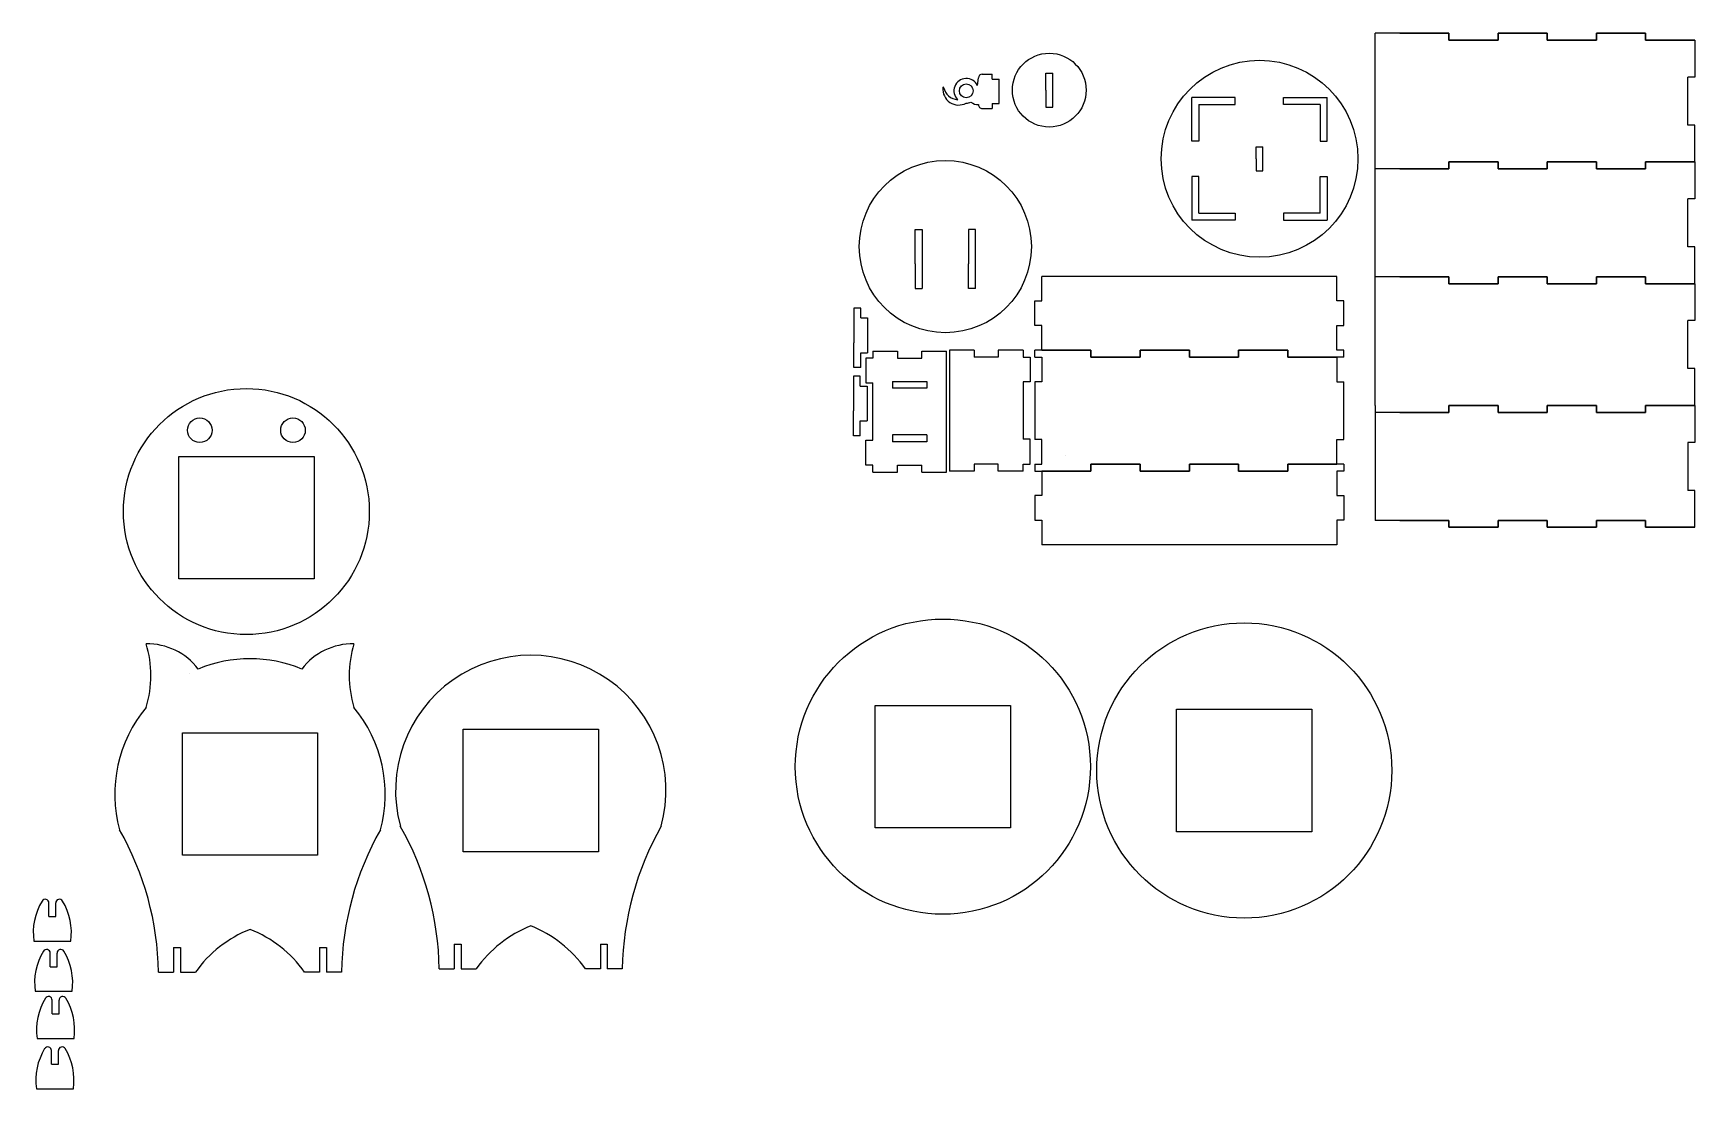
# Model space of a CAD drawing. Extents: x 1793 to 2469, y 1800 to 2229.
import ezdxf

# ---------------------------------------------------------------- set-up
doc = ezdxf.new("R2010")
doc.units = 0
doc.layers.get('0').update_dxf_attribs({"linetype": 'CONTINUOUS'})

msp = doc.modelspace()

# ---------------------------------------------------------------- linework, layer by layer
for p, q in [((2339.04, 2173.67), (2339.04, 2228.76)), ((2369.04, 2228.76), (2339.04, 2228.76)), ((2349.04, 2228.76), (2369.04, 2228.76)), ((2369.04, 2228.76), (2369.04, 2225.96)), ((2369.04, 2225.96), (2369.04, 2228.76)), ((2369.04, 2225.96), (2389.04, 2225.96)), ((2389.04, 2225.96), (2369.04, 2225.96)), ((2389.04, 2225.96), (2389.04, 2228.76)), ((2389.04, 2228.76), (2409.04, 2228.76)), ((2409.04, 2228.76), (2389.04, 2228.76)), ((2389.04, 2228.76), (2389.04, 2225.96)), ((2409.04, 2228.76), (2409.04, 2225.96)), ((2409.04, 2225.96), (2409.04, 2228.76)), ((2409.04, 2225.96), (2429.04, 2225.96)), ((2429.04, 2225.96), (2409.04, 2225.96)), ((2429.04, 2225.96), (2429.04, 2228.76)), ((2429.04, 2228.76), (2449.04, 2228.76)), ((2449.04, 2228.76), (2429.04, 2228.76)), ((2429.04, 2228.76), (2429.04, 2225.96)), ((2449.04, 2228.76), (2449.04, 2225.96)), ((2449.04, 2225.96), (2449.04, 2228.76)), ((2449.04, 2225.96), (2469.04, 2225.96)), ((2469.04, 2225.96), (2449.04, 2225.96)), ((2469.04, 2225.96), (2469.04, 2210.96)), ((2177.27, 2207.5), (2177.75, 2210.66)), ((2179.25, 2212.16), (2180.55, 2212.16)), ((2180.55, 2212.16), (2183.35, 2212.16)), ((2183.35, 2210.16), (2183.35, 2212.16)), ((2183.35, 2210.16), (2186.15, 2210.16)), ((2186.15, 2200.16), (2186.15, 2210.16)), ((2205.11, 2205.65), (2205.11, 2212.55)), ((2205.11, 2212.55), (2207.91, 2212.55)), ((2207.91, 2198.75), (2207.91, 2212.55)), ((2469.04, 2210.96), (2466.24, 2210.96)), ((2466.24, 2191.47), (2466.24, 2210.96)), ((2205.11, 2205.65), (2205.11, 2198.75)), ((2179.25, 2198.16), (2180.55, 2198.16)), ((2180.55, 2198.16), (2183.35, 2198.16)), ((2183.35, 2200.16), (2186.15, 2200.16)), ((2183.35, 2200.16), (2183.35, 2198.16)), ((2205.11, 2198.75), (2207.91, 2198.75)), ((2264.49, 2184.96), (2264.49, 2202.66)), ((2282.19, 2202.66), (2264.49, 2202.66)), ((2267.29, 2199.86), (2282.19, 2199.86)), ((2267.29, 2199.86), (2267.29, 2184.96)), ((2282.19, 2199.86), (2282.19, 2202.66)), ((2301.84, 2199.86), (2301.84, 2202.66)), ((2301.84, 2202.66), (2319.54, 2202.66)), ((2316.74, 2199.86), (2301.84, 2199.86)), ((2316.74, 2199.86), (2316.74, 2184.96)), ((2319.54, 2184.96), (2319.54, 2202.66)), ((2469.04, 2191.47), (2466.24, 2191.47)), ((2469.04, 2176.47), (2469.04, 2191.47)), ((2267.29, 2184.96), (2264.49, 2184.96)), ((2290.64, 2177.76), (2290.64, 2182.66)), ((2290.64, 2182.66), (2293.44, 2182.66)), ((2293.44, 2172.86), (2293.44, 2182.66)), ((2316.74, 2184.96), (2319.54, 2184.96)), ((2290.64, 2177.76), (2290.64, 2172.86)), ((2369.04, 2173.67), (2369.04, 2176.47)), ((2369.04, 2176.47), (2389.04, 2176.47)), ((2389.04, 2176.47), (2369.04, 2176.47)), ((2369.04, 2176.47), (2369.04, 2173.67)), ((2389.04, 2176.47), (2389.04, 2173.67)), ((2389.04, 2173.67), (2389.04, 2176.47)), ((2409.04, 2173.67), (2409.04, 2176.47)), ((2409.04, 2176.47), (2429.04, 2176.47)), ((2429.04, 2176.47), (2409.04, 2176.47)), ((2409.04, 2176.47), (2409.04, 2173.67)), ((2429.04, 2176.47), (2429.04, 2173.67)), ((2429.04, 2173.67), (2429.04, 2176.47)), ((2449.04, 2173.67), (2449.04, 2176.47)), ((2449.04, 2176.47), (2469.04, 2176.47)), ((2469.04, 2176.47), (2449.04, 2176.47)), ((2449.04, 2176.47), (2449.04, 2173.67)), ((2469.04, 2176.47), (2469.04, 2161.47)), ((2267.29, 2170.56), (2264.49, 2170.56)), ((2264.49, 2170.56), (2264.49, 2152.86)), ((2267.29, 2155.66), (2267.29, 2170.56)), ((2290.64, 2172.86), (2293.44, 2172.86)), ((2316.74, 2155.66), (2316.74, 2170.56)), ((2316.74, 2170.56), (2319.54, 2170.56)), ((2319.54, 2170.56), (2319.54, 2152.86)), ((2339.04, 2126.97), (2339.04, 2173.67)), ((2369.04, 2173.67), (2339.04, 2173.67)), ((2349.04, 2173.67), (2369.04, 2173.67)), ((2389.04, 2173.67), (2409.04, 2173.67)), ((2409.04, 2173.67), (2389.04, 2173.67)), ((2429.04, 2173.67), (2449.04, 2173.67)), ((2449.04, 2173.67), (2429.04, 2173.67)), ((2267.29, 2155.66), (2282.19, 2155.66)), ((2282.19, 2155.66), (2282.19, 2152.86)), ((2316.74, 2155.66), (2301.84, 2155.66)), ((2301.84, 2155.66), (2301.84, 2152.86)), ((2469.04, 2161.47), (2466.24, 2161.47)), ((2466.24, 2141.97), (2466.24, 2161.47)), ((2151.98, 2135.05), (2151.98, 2149.05)), ((2151.98, 2149.05), (2154.78, 2149.05)), ((2154.78, 2149.05), (2154.78, 2135.05)), ((2173.73, 2149.05), (2173.73, 2135.05)), ((2176.53, 2149.05), (2173.73, 2149.05)), ((2176.53, 2135.05), (2176.53, 2149.05)), ((2282.19, 2152.86), (2264.49, 2152.86)), ((2301.84, 2152.86), (2319.54, 2152.86)), ((2469.04, 2141.97), (2466.24, 2141.97)), ((2469.04, 2126.97), (2469.04, 2141.97)), ((2151.98, 2135.05), (2151.98, 2125.05)), ((2154.78, 2135.05), (2154.78, 2125.05)), ((2173.73, 2125.05), (2173.73, 2135.05)), ((2176.53, 2125.05), (2176.53, 2135.05)), ((2323.49, 2129.96), (2203.49, 2129.96)), ((2203.49, 2119.96), (2203.49, 2129.96)), ((2323.49, 2119.96), (2323.49, 2129.96)), ((2369.04, 2129.77), (2339.04, 2129.77)), ((2349.04, 2129.77), (2369.04, 2129.77)), ((2369.04, 2129.77), (2369.04, 2126.97)), ((2369.04, 2126.97), (2369.04, 2129.77)), ((2389.04, 2126.97), (2389.04, 2129.77)), ((2389.04, 2129.77), (2409.04, 2129.77)), ((2409.04, 2129.77), (2389.04, 2129.77)), ((2389.04, 2129.77), (2389.04, 2126.97)), ((2409.04, 2129.77), (2409.04, 2126.97)), ((2409.04, 2126.97), (2409.04, 2129.77)), ((2429.04, 2126.97), (2429.04, 2129.77)), ((2429.04, 2129.77), (2449.04, 2129.77)), ((2449.04, 2129.77), (2429.04, 2129.77)), ((2429.04, 2129.77), (2429.04, 2126.97)), ((2449.04, 2129.77), (2449.04, 2126.97)), ((2449.04, 2126.97), (2449.04, 2129.77)), ((2151.98, 2125.05), (2154.78, 2125.05)), ((2176.53, 2125.05), (2173.73, 2125.05)), ((2339.04, 2077.47), (2339.04, 2126.97)), ((2369.04, 2126.97), (2389.04, 2126.97)), ((2389.04, 2126.97), (2369.04, 2126.97)), ((2409.04, 2126.97), (2429.04, 2126.97)), ((2429.04, 2126.97), (2409.04, 2126.97)), ((2449.04, 2126.97), (2469.04, 2126.97)), ((2469.04, 2126.97), (2449.04, 2126.97)), ((2469.04, 2126.97), (2469.04, 2111.97)), ((2127.02, 2117.09), (2127.02, 2102.99)), ((2129.82, 2117.09), (2127.02, 2117.09)), ((2129.82, 2113.09), (2129.82, 2117.09)), ((2200.69, 2109.96), (2200.69, 2119.96)), ((2200.69, 2119.96), (2203.49, 2119.96)), ((2326.29, 2119.96), (2323.49, 2119.96)), ((2326.29, 2109.96), (2326.29, 2119.96)), ((2129.82, 2113.09), (2132.62, 2113.09)), ((2132.62, 2113.09), (2132.62, 2098.89)), ((2203.49, 2109.96), (2200.69, 2109.96)), ((2203.49, 2099.96), (2203.49, 2109.96)), ((2323.49, 2099.96), (2323.49, 2109.96)), ((2323.49, 2109.96), (2326.29, 2109.96)), ((2469.04, 2111.97), (2466.24, 2111.97)), ((2466.24, 2092.47), (2466.24, 2111.97)), ((2127.02, 2092.89), (2127.02, 2102.99)), ((2129.82, 2092.89), (2129.82, 2098.89)), ((2129.82, 2098.89), (2132.62, 2098.89)), ((2131.95, 2096.74), (2131.95, 2086.64)), ((2134.75, 2096.74), (2131.95, 2096.74)), ((2134.75, 2099.54), (2144.85, 2099.54)), ((2134.75, 2099.54), (2134.75, 2096.74)), ((2144.85, 2099.54), (2144.85, 2096.74)), ((2144.85, 2096.74), (2154.65, 2096.74)), ((2154.65, 2096.74), (2154.65, 2099.54)), ((2154.65, 2099.54), (2164.75, 2099.54)), ((2164.75, 2096.74), (2164.75, 2099.54)), ((2164.75, 2096.74), (2164.75, 2099.54)), ((2164.75, 2050.45), (2164.75, 2096.74)), ((2165.9, 2099.96), (2165.9, 2053.66)), ((2176, 2099.96), (2165.9, 2099.96)), ((2176, 2099.96), (2176, 2097.16)), ((2185.8, 2097.16), (2176, 2097.16)), ((2195.9, 2099.96), (2185.8, 2099.96)), ((2185.8, 2099.96), (2185.8, 2097.16)), ((2195.9, 2099.96), (2195.9, 2097.16)), ((2195.9, 2097.16), (2198.7, 2097.16)), ((2198.7, 2097.16), (2198.7, 2087.06)), ((2200.69, 2097.16), (2200.69, 2099.96)), ((2223.49, 2099.96), (2200.69, 2099.96)), ((2200.69, 2097.16), (2203.49, 2097.16)), ((2203.49, 2099.96), (2223.49, 2099.96)), ((2203.49, 2097.16), (2203.49, 2087.16)), ((2223.49, 2099.96), (2223.49, 2097.16)), ((2223.49, 2097.16), (2223.49, 2099.96)), ((2223.49, 2097.16), (2243.49, 2097.16)), ((2243.49, 2097.16), (2223.49, 2097.16)), ((2243.49, 2097.16), (2243.49, 2099.96)), ((2243.49, 2099.96), (2263.49, 2099.96)), ((2263.49, 2099.96), (2243.49, 2099.96)), ((2243.49, 2099.96), (2243.49, 2097.16)), ((2263.49, 2099.96), (2263.49, 2097.16)), ((2263.49, 2097.16), (2263.49, 2099.96)), ((2263.49, 2097.16), (2283.49, 2097.16)), ((2283.49, 2097.16), (2263.49, 2097.16)), ((2283.49, 2097.16), (2283.49, 2099.96)), ((2283.49, 2099.96), (2303.49, 2099.96)), ((2303.49, 2099.96), (2283.49, 2099.96)), ((2283.49, 2099.96), (2283.49, 2097.16)), ((2303.49, 2099.96), (2303.49, 2097.16)), ((2303.49, 2097.16), (2303.49, 2099.96)), ((2303.49, 2097.16), (2323.49, 2097.16)), ((2323.49, 2097.16), (2303.49, 2097.16)), ((2326.29, 2099.96), (2323.49, 2099.96)), ((2326.29, 2097.16), (2323.49, 2097.16)), ((2323.49, 2097.16), (2323.49, 2087.16)), ((2326.29, 2097.16), (2326.29, 2099.96)), ((2126.84, 2089.4), (2126.84, 2075.3)), ((2129.64, 2089.4), (2126.84, 2089.4)), ((2129.82, 2092.89), (2127.02, 2092.89)), ((2129.64, 2085.4), (2129.64, 2089.4)), ((2469.04, 2092.47), (2466.24, 2092.47)), ((2469.04, 2077.47), (2469.04, 2092.47)), ((2129.64, 2085.4), (2132.44, 2085.4)), ((2131.95, 2086.64), (2134.75, 2086.64)), ((2132.44, 2085.4), (2132.44, 2071.2)), ((2134.75, 2063.35), (2134.75, 2086.64)), ((2142.75, 2087.27), (2142.75, 2084.47)), ((2142.75, 2087.27), (2156.75, 2087.27)), ((2156.75, 2084.47), (2142.75, 2084.47)), ((2156.75, 2087.27), (2156.75, 2084.47)), ((2198.7, 2087.06), (2195.9, 2087.06)), ((2195.9, 2087.06), (2195.9, 2063.76)), ((2203.49, 2087.16), (2200.69, 2087.16)), ((2200.69, 2087.16), (2200.69, 2063.66)), ((2323.49, 2087.16), (2326.29, 2087.16)), ((2326.29, 2063.66), (2326.29, 2087.16)), ((2126.84, 2065.2), (2126.84, 2075.3)), ((2339.04, 2077.47), (2339.04, 2030.77)), ((2369.04, 2074.67), (2339.04, 2074.67)), ((2349.04, 2074.67), (2369.04, 2074.67)), ((2369.04, 2074.67), (2369.04, 2077.47)), ((2369.04, 2077.47), (2389.04, 2077.47)), ((2389.04, 2077.47), (2369.04, 2077.47)), ((2369.04, 2077.47), (2369.04, 2074.67)), ((2389.04, 2077.47), (2389.04, 2074.67)), ((2389.04, 2074.67), (2389.04, 2077.47)), ((2389.04, 2074.67), (2409.04, 2074.67)), ((2409.04, 2074.67), (2389.04, 2074.67)), ((2409.04, 2074.67), (2409.04, 2077.47)), ((2409.04, 2077.47), (2429.04, 2077.47)), ((2429.04, 2077.47), (2409.04, 2077.47)), ((2409.04, 2077.47), (2409.04, 2074.67)), ((2429.04, 2077.47), (2429.04, 2074.67)), ((2429.04, 2074.67), (2429.04, 2077.47)), ((2429.04, 2074.67), (2449.04, 2074.67)), ((2449.04, 2074.67), (2429.04, 2074.67)), ((2449.04, 2074.67), (2449.04, 2077.47)), ((2449.04, 2077.47), (2469.04, 2077.47)), ((2469.04, 2077.47), (2449.04, 2077.47)), ((2449.04, 2077.47), (2449.04, 2074.67)), ((2469.04, 2077.47), (2469.04, 2062.47)), ((2129.64, 2065.2), (2129.64, 2071.2)), ((2129.64, 2071.2), (2132.44, 2071.2)), ((2129.64, 2065.2), (2126.84, 2065.2)), ((2131.95, 2053.25), (2131.95, 2063.35)), ((2131.95, 2063.35), (2134.75, 2063.35)), ((2142.75, 2065.52), (2142.75, 2062.72)), ((2156.75, 2065.52), (2142.75, 2065.52)), ((2156.75, 2062.72), (2142.75, 2062.72)), ((2156.75, 2065.52), (2156.75, 2062.72)), ((2198.7, 2063.76), (2195.9, 2063.76)), ((2198.7, 2053.66), (2198.7, 2063.76)), ((2203.49, 2063.66), (2200.69, 2063.66)), ((2203.49, 2053.66), (2203.49, 2063.66)), ((2323.49, 2053.66), (2323.49, 2063.66)), ((2323.49, 2063.66), (2326.29, 2063.66)), ((2469.04, 2062.47), (2466.24, 2062.47)), ((2466.24, 2062.47), (2466.24, 2042.97)), ((1852.49, 2056.78), (1907.49, 2056.78)), ((1852.49, 2006.98), (1852.49, 2056.78)), ((1904.74, 2056.62), (1855.24, 2056.62)), ((1907.49, 2056.78), (1907.49, 2006.98)), ((2213.29, 2057.24), (2213.29, 2057.24)), ((2134.75, 2053.25), (2131.95, 2053.25)), ((2134.75, 2050.45), (2134.75, 2053.25)), ((2134.75, 2050.45), (2144.85, 2050.45)), ((2144.85, 2053.25), (2154.65, 2053.25)), ((2144.85, 2050.45), (2144.85, 2053.25)), ((2154.65, 2050.45), (2154.65, 2053.25)), ((2154.65, 2050.45), (2164.75, 2050.45)), ((2165.9, 2053.66), (2165.9, 2050.86)), ((2176, 2050.86), (2165.9, 2050.86)), ((2185.8, 2053.66), (2176, 2053.66)), ((2176, 2053.66), (2176, 2050.86)), ((2185.8, 2050.86), (2185.8, 2053.66)), ((2195.9, 2050.86), (2185.8, 2050.86)), ((2195.9, 2050.86), (2195.9, 2053.66)), ((2195.9, 2053.66), (2198.7, 2053.66)), ((2200.69, 2053.66), (2200.69, 2050.86)), ((2200.69, 2053.66), (2203.49, 2053.66)), ((2200.69, 2050.86), (2223.49, 2050.86)), ((2223.49, 2050.86), (2203.49, 2050.86)), ((2203.49, 2050.86), (2203.49, 2040.86)), ((2243.49, 2053.66), (2223.49, 2053.66)), ((2223.49, 2053.66), (2223.49, 2050.86)), ((2223.49, 2050.86), (2223.49, 2053.66)), ((2223.49, 2053.66), (2243.49, 2053.66)), ((2243.49, 2050.86), (2243.49, 2053.66)), ((2243.49, 2053.66), (2243.49, 2050.86)), ((2263.49, 2050.86), (2243.49, 2050.86)), ((2243.49, 2050.86), (2263.49, 2050.86)), ((2283.49, 2053.66), (2263.49, 2053.66)), ((2263.49, 2053.66), (2263.49, 2050.86)), ((2263.49, 2050.86), (2263.49, 2053.66)), ((2263.49, 2053.66), (2283.49, 2053.66)), ((2283.49, 2050.86), (2283.49, 2053.66)), ((2283.49, 2053.66), (2283.49, 2050.86)), ((2303.49, 2050.86), (2283.49, 2050.86)), ((2283.49, 2050.86), (2303.49, 2050.86)), ((2323.49, 2053.66), (2303.49, 2053.66)), ((2303.49, 2053.66), (2303.49, 2050.86)), ((2303.49, 2050.86), (2303.49, 2053.66)), ((2303.49, 2053.66), (2323.49, 2053.66)), ((2326.29, 2053.66), (2323.49, 2053.66)), ((2323.49, 2050.86), (2323.49, 2040.86)), ((2326.29, 2050.86), (2323.49, 2050.86)), ((2326.29, 2053.66), (2326.29, 2050.86)), ((2200.69, 2040.86), (2200.69, 2030.86)), ((2203.49, 2040.86), (2200.69, 2040.86)), ((2323.49, 2040.86), (2326.29, 2040.86)), ((2326.29, 2040.86), (2326.29, 2030.86)), ((2469.04, 2042.97), (2466.24, 2042.97)), ((2469.04, 2027.97), (2469.04, 2042.97)), ((2200.69, 2030.86), (2203.49, 2030.86)), ((2203.49, 2030.86), (2203.49, 2020.86)), ((2326.29, 2030.86), (2323.49, 2030.86)), ((2323.49, 2030.86), (2323.49, 2020.86)), ((2369.04, 2030.77), (2339.04, 2030.77)), ((2349.04, 2030.77), (2369.04, 2030.77)), ((2369.04, 2030.77), (2369.04, 2027.97)), ((2369.04, 2027.97), (2369.04, 2030.77)), ((2369.04, 2027.97), (2389.04, 2027.97)), ((2389.04, 2027.97), (2369.04, 2027.97)), ((2389.04, 2027.97), (2389.04, 2030.77)), ((2389.04, 2030.77), (2409.04, 2030.77)), ((2409.04, 2030.77), (2389.04, 2030.77)), ((2389.04, 2030.77), (2389.04, 2027.97)), ((2409.04, 2030.77), (2409.04, 2027.97)), ((2409.04, 2027.97), (2409.04, 2030.77)), ((2409.04, 2027.97), (2429.04, 2027.97)), ((2429.04, 2027.97), (2409.04, 2027.97)), ((2429.04, 2027.97), (2429.04, 2030.77)), ((2429.04, 2030.77), (2449.04, 2030.77)), ((2449.04, 2030.77), (2429.04, 2030.77)), ((2429.04, 2030.77), (2429.04, 2027.97)), ((2449.04, 2030.77), (2449.04, 2027.97)), ((2449.04, 2027.97), (2449.04, 2030.77)), ((2449.04, 2027.97), (2469.04, 2027.97)), ((2469.04, 2027.97), (2449.04, 2027.97)), ((2323.49, 2020.86), (2203.49, 2020.86)), ((1852.49, 2007.13), (1907.49, 2007.13)), ((2135.74, 1955.61), (2190.74, 1955.61)), ((2135.74, 1905.81), (2135.74, 1955.61)), ((2190.74, 1955.61), (2190.74, 1905.81)), ((2258.31, 1954.05), (2313.31, 1954.05)), ((2258.31, 1904.25), (2258.31, 1954.05)), ((2313.31, 1954.05), (2313.31, 1904.25)), ((1853.97, 1944.48), (1908.97, 1944.48)), ((1853.97, 1894.68), (1853.97, 1944.48)), ((1908.97, 1944.48), (1908.97, 1894.68)), ((1968.16, 1945.89), (2023.16, 1945.89)), ((1968.16, 1896.09), (1968.16, 1945.89)), ((2023.16, 1945.89), (2023.16, 1896.09)), ((2190.74, 1905.81), (2135.74, 1905.81)), ((2313.31, 1904.25), (2258.31, 1904.25)), ((1908.97, 1894.68), (1853.97, 1894.68)), ((2023.16, 1896.09), (1968.16, 1896.09)), ((1799.67, 1869.8), (1799.67, 1875.31)), ((1802.45, 1869.8), (1802.45, 1875.31)), ((1799.67, 1869.8), (1802.45, 1869.8)), ((1793.56, 1859.8), (1808.56, 1859.8)), ((1964.55, 1858.56), (1967.35, 1858.56)), ((1964.55, 1858.56), (1964.55, 1848.56)), ((1967.35, 1858.56), (1967.35, 1848.56)), ((2023.96, 1858.56), (2026.76, 1858.56)), ((2023.96, 1858.56), (2023.96, 1848.56)), ((2026.76, 1858.56), (2026.76, 1848.56)), ((1800.21, 1849.4), (1800.21, 1854.91)), ((1802.99, 1849.4), (1802.99, 1854.91)), ((1850.36, 1857.15), (1853.16, 1857.15)), ((1850.36, 1857.15), (1850.36, 1847.15)), ((1853.16, 1857.15), (1853.16, 1847.15)), ((1909.77, 1857.15), (1912.57, 1857.15)), ((1909.77, 1857.15), (1909.77, 1847.15)), ((1912.57, 1857.15), (1912.57, 1847.15)), ((1800.21, 1849.4), (1802.99, 1849.4)), ((1844.26, 1847.15), (1850.36, 1847.15)), ((1853.16, 1847.15), (1859.26, 1847.15)), ((1909.77, 1847.15), (1903.67, 1847.15)), ((1918.67, 1847.15), (1912.57, 1847.15)), ((1958.45, 1848.56), (1964.55, 1848.56)), ((1967.35, 1848.56), (1973.45, 1848.56)), ((2023.96, 1848.56), (2017.86, 1848.56)), ((2032.86, 1848.56), (2026.76, 1848.56)), ((1794.1, 1839.4), (1809.1, 1839.4)), ((1801.01, 1830.27), (1801.01, 1835.79)), ((1803.79, 1830.27), (1803.79, 1835.79)), ((1801.01, 1830.27), (1803.79, 1830.27)), ((1794.9, 1820.27), (1809.9, 1820.27)), ((1800.73, 1809.81), (1800.73, 1815.32)), ((1803.51, 1809.81), (1803.51, 1815.32)), ((1800.73, 1809.81), (1803.51, 1809.81)), ((1794.62, 1799.81), (1809.62, 1799.81))]:
    msp.add_line(p, q)
msp.add_lwpolyline([(1856.72, 1968.7), (1856.72, 1968.7), (1856.72, 1968.7)])
for centre, radius in [((2206.51, 2205.65), 15), ((2292.04, 2177.76), 40), ((2172.75, 2205.36), 2.8), ((2164.25, 2142.05), 35), ((1879.99, 2034.38), 50), ((1861.04, 2067.43), 5), ((1898.94, 2067.43), 5), ((2163.24, 1930.71), 60), ((2285.81, 1929.15), 60)]:
    msp.add_circle(centre, radius)
for centre, radius, start, end in [((2172.75, 2205.37), 5, 25.26922, 225.90777), ((2179.25, 2210.66), 1.5, 90, 180), ((2169.67, 2206.04), 6.45, 174.44107, 298.50467), ((2163.41, 2206.68), 0.161, 15.81573, 188.11594), ((2169.69, 2208.03), 6.27, 191.96583, 266.1257), ((2172.75, 2205.37), 5, 270.03097, 292.35194), ((2177.75, 2205.16), 5.4, 234.9709, 270.35903), ((2179.23, 2199.62), 1.45, 174.17958, 270.73631), ((1796.35, 1967.72), 44.78, 343.22075, 16.77925), ((1839.54, 1954.27), 26.38, 37.67095, 90.68721), ((1923.4, 1954.27), 26.38, 89.31279, 142.32905), ((1966.59, 1967.72), 44.78, 163.22075, 196.77925), ((1881.47, 1919.58), 55, 67.5, 112.5), ((1995.66, 1920.99), 55, 344.7007, 195.2993), ((1881.47, 1919.58), 55, 140.18551, 195.2993), ((1881.47, 1919.58), 55, 344.7007, 39.81449), ((1837.19, 1846.51), 121.27, 0.96488, 29.63373), ((2154.12, 1846.51), 121.27, 150.36627, 179.03512), ((1723.01, 1845.1), 121.27, 0.96488, 29.63373), ((2039.93, 1845.1), 121.27, 150.36627, 179.03512), ((1817.73, 1863.34), 24.43, 148.55123, 188.34834), ((1798.17, 1875.31), 1.5, 360, 148.55123), ((1803.95, 1875.31), 1.5, 31.44877, 180), ((1784.38, 1863.34), 24.43, 351.65166, 31.44877), ((2013.81, 1820.01), 49.43, 111.54447, 144.72782), ((1977.5, 1820.01), 49.43, 35.27218, 68.45553), ((1899.62, 1818.6), 49.43, 111.54447, 144.72782), ((1863.32, 1818.6), 49.43, 35.27218, 68.45553), ((1818.28, 1842.95), 24.43, 148.55123, 188.34834), ((1798.71, 1854.91), 1.5, 360, 148.55123), ((1804.49, 1854.91), 1.5, 31.44877, 180), ((1784.93, 1842.95), 24.43, 351.65166, 31.44877), ((1819.07, 1823.82), 24.43, 148.55123, 188.34834), ((1799.51, 1835.79), 1.5, 360, 148.55123), ((1805.29, 1835.79), 1.5, 31.44877, 180), ((1785.72, 1823.82), 24.43, 351.65166, 31.44877), ((1818.79, 1803.35), 24.43, 148.55123, 188.34834), ((1799.23, 1815.32), 1.5, 360, 148.55123), ((1805.01, 1815.32), 1.5, 31.44877, 180), ((1785.44, 1803.35), 24.43, 351.65166, 31.44877)]:
    msp.add_arc(centre, radius, start, end)

doc.saveas('drawing.dxf')
